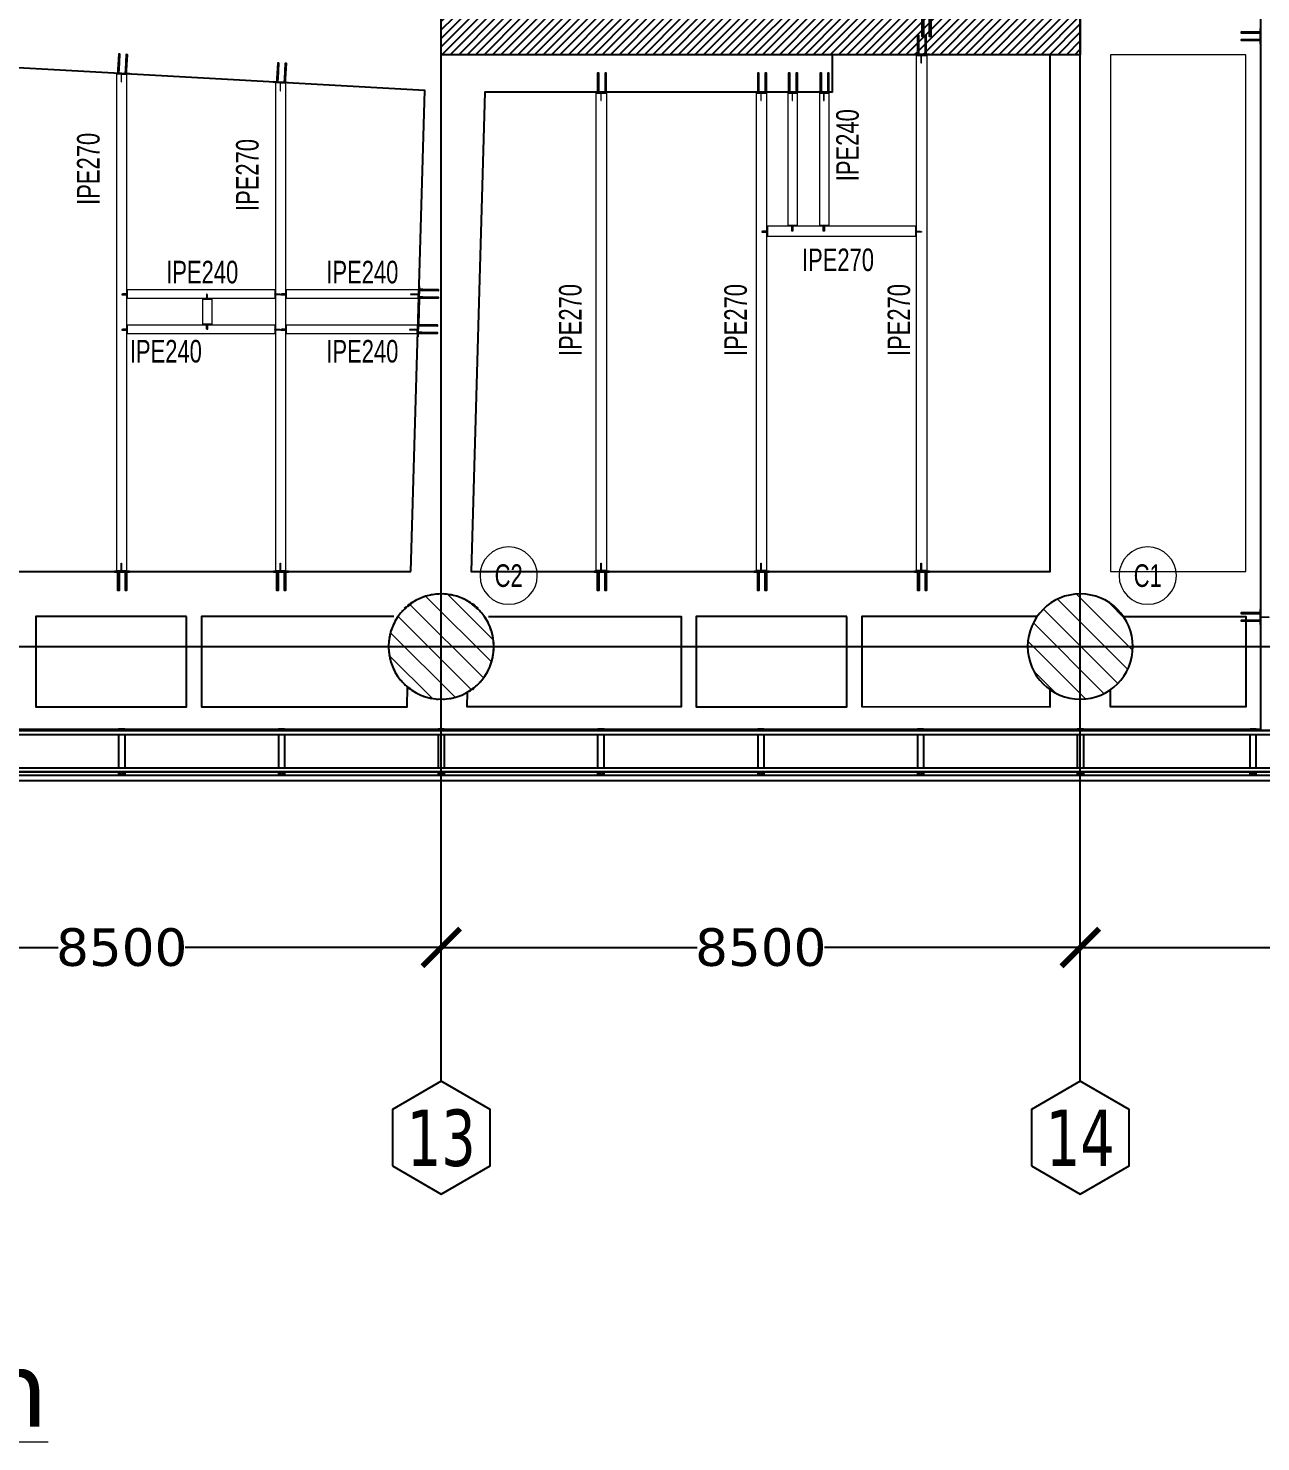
# Model space of a CAD drawing. Header units: millimetres. Extents: x -6598 to 74598, y -11659 to 33736.
# Drawn here: x 45507 to 61900, y -10573 to 8222 of the extents above; entities that cross this region are included whole.
import ezdxf
from ezdxf.enums import TextEntityAlignment as Align

# ---------------------------------------------------------------- set-up
doc = ezdxf.new("R2010")
doc.units = ezdxf.units.MM
for name, color, linetype, lineweight in [('0-3', 50, 'Continuous', 5), ('E_B_PLACA-1', 10, 'Continuous', 25), ('E_B_PLACA-2', 31, 'Continuous', 25), ('E_COLUMNAS', 1, 'Continuous', 18), ('E_COLUMNAS-2', 1, 'Continuous', 25), ('E_COLUMNAS-4', 1, 'Continuous', 35), ('E_TEXTO', 3, 'Continuous', 9), ('E_VIGAS', 30, 'Continuous', 15), ('E_VIGAS-1', 31, 'Continuous', 25), ('E_VIGAS-2', 10, 'Continuous', 25), ('HCB-TEXT-H1', 6, 'Continuous', 18), ('HCB-VIGAS', 4, 'Continuous', 15), ('S-COLS-HDLN-1', 52, 'Continuous', 35)]:
    doc.layers.add(name, color=color, linetype=linetype, lineweight=lineweight)
for name, color, linetype in [('COTAS', 8, 'Continuous'), ('HCB-ACH_PANT', 253, 'Continuous'), ('HCB-EJES', 1, 'Continuous'), ('HCB-PLATINAS', 5, 'Continuous'), ('HCB-ROTULOS', 2, 'Continuous'), ('HCB_PANTALLAS', 6, 'Continuous')]:
    doc.layers.add(name, color=color, linetype=linetype)
doc.styles.add('Arial Narrow', font='', dxfattribs={"width": 0.85, "height": 0.3})
doc.styles.add('Arial Narrow_2', font='', dxfattribs={"width": 0.85, "height": 0.3})
doc.styles.add('ROMANT', font='romant.shx', dxfattribs={"width": 0.8})
doc.styles.add('VERDANA', font='verdana.ttf')
doc.styles.get('Arial Narrow').set_extended_font_data('Arial Narrow')
doc.styles.get('Arial Narrow_2').set_extended_font_data('Arial Narrow')
doc.dimstyles.new('1.125', dxfattribs={"dimscale": 0, "dimtxt": 500, "dimasz": 500, "dimexe": 4, "dimexo": 4, "dimgap": 15, "dimtad": 0, "dimdec": 0, "dimzin": 4, "dimdsep": 46, "dimtxsty": 'ROMANT', "dimblk": 'ARCHTICK', "dimcen": -10, "dimclrd": 256, "dimclrt": 3, "dimadec": 0, "dimazin": 0, "dimtfac": 1, "dimtdec": 0, "dimtix": 1, "dimtmove": 0, "dimatfit": 0, "dimldrblk": 'OBLIQUE', "dimfxl": 0.05, "dimtolj": 1, "dimtzin": 0, "dimarcsym": 0})

# ---------------------------------------------------------------- blocks, each defined once
blk = doc.blocks.new('EST_SFM_VIGA-METALICA-SECCION-C - EST_SFM_VIGA-METALICA-UPN100-1527742-_30_00m_N_E_-NIVEL-8 DOC')
at = {"layer": 'E_VIGAS-2'}
for p, q in [((34.044, 0.018), (-34.827, 0.018)), ((-34.827, -0.032), (34.044, -0.032))]:
    blk.add_line(p, q, dxfattribs=at)
blk = doc.blocks.new('EST_SFM_VIGA-METALICA-SECCION-C - EST_SFM_VIGA-METALICA-UPN100-1527772-_30_00m_N_E_-NIVEL-8 DOC')
at = {"layer": 'E_VIGAS-2'}
for p, q in [((34.942, 0.032), (-34.929, 0.032)), ((-34.929, -0.018), (34.942, -0.018))]:
    blk.add_line(p, q, dxfattribs=at)
blk = doc.blocks.new('EST_SFM_VIGA-METALICA-SECCION-C - EST_SFM_VIGA-METALICA-UPN160-1529967-_30_00m_N_E_-NIVEL-8 DOC')
at = {"layer": 'E_VIGAS-1'}
for p, q in [((30.107, 0.047), (-30.264, 0.047)), ((-30.269, -0.018), (30.113, -0.018))]:
    blk.add_line(p, q, dxfattribs=at)
blk = doc.blocks.new('DCTIB_CNI_EST_MOD-1A-FAC_0001_rvt-2-_30_00m_N_E_-NIVEL-8 DOC')
at = {"layer": 'E_B_PLACA-1'}
for p, q in [((-74.597, 139.545), (-5.727, 139.545)), ((-5.177, 138.995), (-75.147, 138.995))]:
    blk.add_line(p, q, dxfattribs=at)
at = {"layer": 'E_B_PLACA-2'}
for p, q in [((-5.727, 139.545), (-74.597, 139.545)), ((-75.147, 138.995), (-5.177, 138.995))]:
    blk.add_line(p, q, dxfattribs=at)
at = {"layer": 'E_VIGAS-1'}
for p, q in [((-27.454, 139.567), (-27.372, 139.567)), ((-27.454, 139.567), (-27.454, 139.545)), ((-27.372, 139.567), (-27.372, 139.545)), ((-25.328, 139.567), (-25.246, 139.567)), ((-25.328, 139.567), (-25.328, 139.545)), ((-25.246, 139.567), (-25.246, 139.545)), ((-23.203, 139.567), (-23.121, 139.567)), ((-23.203, 139.567), (-23.203, 139.545)), ((-23.121, 139.567), (-23.121, 139.545)), ((-21.078, 139.567), (-20.996, 139.567)), ((-21.078, 139.545), (-21.078, 139.567)), ((-20.996, 139.545), (-20.996, 139.567)), ((-18.953, 139.567), (-18.871, 139.567)), ((-18.953, 139.567), (-18.953, 139.545)), ((-18.871, 139.567), (-18.871, 139.545)), ((-16.828, 139.567), (-16.746, 139.567)), ((-16.828, 139.567), (-16.828, 139.545)), ((-16.746, 139.567), (-16.746, 139.545)), ((-14.703, 139.567), (-14.621, 139.567)), ((-14.703, 139.567), (-14.703, 139.545)), ((-14.621, 139.567), (-14.621, 139.545)), ((-12.403, 139.567), (-12.321, 139.567)), ((-12.403, 139.545), (-12.403, 139.567)), ((-12.321, 139.545), (-12.321, 139.567)), ((-27.454, 138.995), (-27.454, 138.967)), ((-27.454, 138.967), (-27.372, 138.967)), ((-27.454, 138.966), (-27.454, 138.967)), ((-27.426, 138.966), (-27.454, 138.966)), ((-27.415, 138.961), (-27.415, 138.966)), ((-27.415, 138.947), (-27.415, 138.961)), ((-27.41, 138.966), (-27.41, 138.961)), ((-27.41, 138.961), (-27.41, 138.947)), ((-27.372, 138.966), (-27.399, 138.966)), ((-27.372, 138.995), (-27.372, 138.967)), ((-27.372, 138.967), (-27.372, 138.966)), ((-25.328, 138.995), (-25.328, 138.967)), ((-25.328, 138.967), (-25.246, 138.967)), ((-25.328, 138.966), (-25.328, 138.967)), ((-25.3, 138.966), (-25.328, 138.966)), ((-25.29, 138.961), (-25.29, 138.966)), ((-25.29, 138.947), (-25.29, 138.961)), ((-25.285, 138.966), (-25.285, 138.961)), ((-25.285, 138.961), (-25.285, 138.947)), ((-25.246, 138.966), (-25.274, 138.966)), ((-25.246, 138.995), (-25.246, 138.967)), ((-25.246, 138.967), (-25.246, 138.966)), ((-23.203, 138.995), (-23.203, 138.967)), ((-23.203, 138.967), (-23.121, 138.967)), ((-23.203, 138.966), (-23.203, 138.967)), ((-23.175, 138.966), (-23.203, 138.966)), ((-23.164, 138.961), (-23.164, 138.966)), ((-23.164, 138.947), (-23.164, 138.961)), ((-23.159, 138.966), (-23.159, 138.961)), ((-23.159, 138.961), (-23.159, 138.947)), ((-23.121, 138.966), (-23.149, 138.966)), ((-23.121, 138.995), (-23.121, 138.967)), ((-23.121, 138.967), (-23.121, 138.966)), ((-21.078, 138.967), (-21.078, 138.995)), ((-21.078, 138.966), (-21.078, 138.967)), ((-21.078, 138.967), (-20.996, 138.967)), ((-21.05, 138.966), (-21.078, 138.966)), ((-21.04, 138.961), (-21.04, 138.966)), ((-21.04, 138.947), (-21.04, 138.961)), ((-21.035, 138.966), (-21.035, 138.961)), ((-21.035, 138.961), (-21.035, 138.947)), ((-20.996, 138.966), (-21.024, 138.966)), ((-20.996, 138.967), (-20.996, 138.995)), ((-20.996, 138.967), (-20.996, 138.966)), ((-18.953, 138.995), (-18.953, 138.967)), ((-18.953, 138.967), (-18.871, 138.967)), ((-18.953, 138.966), (-18.953, 138.967)), ((-18.925, 138.966), (-18.953, 138.966)), ((-18.915, 138.961), (-18.915, 138.966)), ((-18.915, 138.947), (-18.915, 138.961)), ((-18.91, 138.966), (-18.91, 138.961)), ((-18.91, 138.961), (-18.91, 138.947)), ((-18.871, 138.966), (-18.899, 138.966)), ((-18.871, 138.995), (-18.871, 138.967)), ((-18.871, 138.967), (-18.871, 138.966)), ((-16.828, 138.995), (-16.828, 138.967)), ((-16.828, 138.967), (-16.746, 138.967)), ((-16.828, 138.966), (-16.828, 138.967)), ((-16.8, 138.966), (-16.828, 138.966)), ((-16.79, 138.961), (-16.79, 138.966)), ((-16.79, 138.947), (-16.79, 138.961)), ((-16.785, 138.966), (-16.785, 138.961)), ((-16.785, 138.961), (-16.785, 138.947)), ((-16.746, 138.966), (-16.774, 138.966)), ((-16.746, 138.995), (-16.746, 138.967)), ((-16.746, 138.967), (-16.746, 138.966)), ((-14.703, 138.995), (-14.703, 138.967)), ((-14.621, 138.967), (-14.703, 138.967)), ((-14.703, 138.967), (-14.621, 138.967)), ((-14.703, 138.966), (-14.703, 138.967)), ((-14.675, 138.966), (-14.703, 138.966)), ((-14.665, 138.961), (-14.665, 138.966)), ((-14.665, 138.947), (-14.665, 138.961)), ((-14.66, 138.966), (-14.66, 138.961)), ((-14.66, 138.961), (-14.66, 138.947)), ((-14.621, 138.966), (-14.649, 138.966)), ((-14.621, 138.995), (-14.621, 138.967)), ((-14.621, 138.967), (-14.621, 138.966)), ((-12.403, 138.967), (-12.403, 138.995)), ((-12.321, 138.967), (-12.403, 138.967)), ((-12.403, 138.967), (-12.321, 138.967)), ((-12.375, 138.966), (-12.403, 138.966)), ((-12.364, 138.961), (-12.364, 138.966)), ((-12.364, 138.947), (-12.364, 138.956)), ((-12.359, 138.966), (-12.359, 138.961)), ((-12.359, 138.956), (-12.359, 138.947)), ((-12.321, 138.966), (-12.349, 138.966)), ((-12.321, 138.967), (-12.321, 138.995))]:
    blk.add_line(p, q, dxfattribs=at)
for points, knots in [([(-27.415, 138.961), (-27.415, 138.962), (-27.415, 138.963), (-27.417, 138.965), (-27.419, 138.965), (-27.42, 138.966), (-27.421, 138.966), (-27.423, 138.966), (-27.424, 138.966), (-27.426, 138.966)], [0, 0, 0, 0, 0.285714, 0.428571, 0.571429, 0.678571, 0.732143, 0.785714, 1, 1, 1, 1]), ([(-27.426, 138.966), (-27.425, 138.966), (-27.423, 138.966), (-27.421, 138.966), (-27.419, 138.965), (-27.417, 138.964), (-27.415, 138.963), (-27.415, 138.962), (-27.415, 138.961)], [0, 0, 0, 0, 0.142857, 0.285714, 0.428571, 0.571429, 0.785714, 1, 1, 1, 1]), ([(-27.41, 138.961), (-27.41, 138.962), (-27.41, 138.963), (-27.408, 138.965), (-27.407, 138.965), (-27.405, 138.966), (-27.404, 138.966), (-27.402, 138.966), (-27.401, 138.966), (-27.399, 138.966)], [0, 0, 0, 0, 0.285714, 0.428571, 0.571429, 0.678571, 0.732143, 0.785714, 1, 1, 1, 1]), ([(-27.399, 138.966), (-27.4, 138.966), (-27.402, 138.966), (-27.404, 138.966), (-27.406, 138.965), (-27.408, 138.964), (-27.41, 138.963), (-27.41, 138.962), (-27.41, 138.961)], [0, 0, 0, 0, 0.142857, 0.285714, 0.428571, 0.571429, 0.785714, 1, 1, 1, 1]), ([(-25.29, 138.961), (-25.29, 138.962), (-25.29, 138.963), (-25.292, 138.965), (-25.293, 138.965), (-25.295, 138.966), (-25.296, 138.966), (-25.297, 138.966), (-25.299, 138.966), (-25.3, 138.966)], [0, 0, 0, 0, 0.285714, 0.428571, 0.571429, 0.678571, 0.732143, 0.785714, 1, 1, 1, 1]), ([(-25.3, 138.966), (-25.299, 138.966), (-25.298, 138.966), (-25.295, 138.966), (-25.293, 138.965), (-25.291, 138.964), (-25.29, 138.963), (-25.29, 138.962), (-25.29, 138.961)], [0, 0, 0, 0, 0.142857, 0.285714, 0.428571, 0.571429, 0.785714, 1, 1, 1, 1]), ([(-25.285, 138.961), (-25.285, 138.962), (-25.284, 138.963), (-25.283, 138.965), (-25.281, 138.965), (-25.28, 138.966), (-25.279, 138.966), (-25.277, 138.966), (-25.275, 138.966), (-25.274, 138.966)], [0, 0, 0, 0, 0.285714, 0.428571, 0.571429, 0.678571, 0.732143, 0.785714, 1, 1, 1, 1]), ([(-25.274, 138.966), (-25.275, 138.966), (-25.276, 138.966), (-25.279, 138.966), (-25.281, 138.965), (-25.283, 138.964), (-25.284, 138.963), (-25.285, 138.962), (-25.285, 138.961)], [0, 0, 0, 0, 0.142857, 0.285714, 0.428571, 0.571429, 0.785714, 1, 1, 1, 1]), ([(-23.164, 138.961), (-23.164, 138.962), (-23.165, 138.963), (-23.166, 138.965), (-23.168, 138.965), (-23.169, 138.966), (-23.17, 138.966), (-23.172, 138.966), (-23.174, 138.966), (-23.175, 138.966)], [0, 0, 0, 0, 0.285714, 0.428571, 0.571429, 0.678571, 0.732143, 0.785714, 1, 1, 1, 1]), ([(-23.175, 138.966), (-23.174, 138.966), (-23.173, 138.966), (-23.17, 138.966), (-23.168, 138.965), (-23.166, 138.964), (-23.165, 138.963), (-23.164, 138.962), (-23.164, 138.961)], [0, 0, 0, 0, 0.142857, 0.285714, 0.428571, 0.571429, 0.785714, 1, 1, 1, 1]), ([(-23.159, 138.961), (-23.159, 138.962), (-23.159, 138.963), (-23.157, 138.965), (-23.156, 138.965), (-23.154, 138.966), (-23.153, 138.966), (-23.152, 138.966), (-23.15, 138.966), (-23.149, 138.966)], [0, 0, 0, 0, 0.285714, 0.428571, 0.571429, 0.678571, 0.732143, 0.785714, 1, 1, 1, 1]), ([(-23.149, 138.966), (-23.15, 138.966), (-23.151, 138.966), (-23.154, 138.966), (-23.156, 138.965), (-23.158, 138.964), (-23.159, 138.963), (-23.159, 138.962), (-23.159, 138.961)], [0, 0, 0, 0, 0.142857, 0.285714, 0.428571, 0.571429, 0.785714, 1, 1, 1, 1]), ([(-21.05, 138.966), (-21.049, 138.966), (-21.048, 138.966), (-21.045, 138.966), (-21.043, 138.965), (-21.041, 138.964), (-21.04, 138.963), (-21.04, 138.962), (-21.04, 138.961)], [0, 0, 0, 0, 0.142857, 0.285714, 0.428571, 0.571429, 0.785714, 1, 1, 1, 1]), ([(-21.04, 138.961), (-21.04, 138.962), (-21.04, 138.963), (-21.042, 138.965), (-21.043, 138.965), (-21.045, 138.966), (-21.046, 138.966), (-21.047, 138.966), (-21.049, 138.966), (-21.05, 138.966)], [0, 0, 0, 0, 0.285714, 0.428571, 0.571429, 0.678571, 0.732143, 0.785714, 1, 1, 1, 1]), ([(-21.024, 138.966), (-21.025, 138.966), (-21.026, 138.966), (-21.029, 138.966), (-21.031, 138.965), (-21.033, 138.964), (-21.034, 138.963), (-21.035, 138.962), (-21.035, 138.961)], [0, 0, 0, 0, 0.142857, 0.285714, 0.428571, 0.571429, 0.785714, 1, 1, 1, 1]), ([(-21.035, 138.961), (-21.035, 138.962), (-21.034, 138.963), (-21.033, 138.965), (-21.031, 138.965), (-21.03, 138.966), (-21.029, 138.966), (-21.027, 138.966), (-21.025, 138.966), (-21.024, 138.966)], [0, 0, 0, 0, 0.285714, 0.428571, 0.571429, 0.678571, 0.732143, 0.785714, 1, 1, 1, 1]), ([(-18.915, 138.961), (-18.915, 138.962), (-18.915, 138.963), (-18.917, 138.965), (-18.918, 138.965), (-18.92, 138.966), (-18.921, 138.966), (-18.922, 138.966), (-18.924, 138.966), (-18.925, 138.966)], [0, 0, 0, 0, 0.285714, 0.428571, 0.571429, 0.678571, 0.732143, 0.785714, 1, 1, 1, 1]), ([(-18.925, 138.966), (-18.924, 138.966), (-18.923, 138.966), (-18.92, 138.966), (-18.918, 138.965), (-18.916, 138.964), (-18.915, 138.963), (-18.915, 138.962), (-18.915, 138.961)], [0, 0, 0, 0, 0.142857, 0.285714, 0.428571, 0.571429, 0.785714, 1, 1, 1, 1]), ([(-18.91, 138.961), (-18.91, 138.962), (-18.909, 138.963), (-18.908, 138.965), (-18.906, 138.965), (-18.905, 138.966), (-18.904, 138.966), (-18.902, 138.966), (-18.9, 138.966), (-18.899, 138.966)], [0, 0, 0, 0, 0.285714, 0.428571, 0.571429, 0.678571, 0.732143, 0.785714, 1, 1, 1, 1]), ([(-18.899, 138.966), (-18.9, 138.966), (-18.901, 138.966), (-18.904, 138.966), (-18.906, 138.965), (-18.908, 138.964), (-18.909, 138.963), (-18.91, 138.962), (-18.91, 138.961)], [0, 0, 0, 0, 0.142857, 0.285714, 0.428571, 0.571429, 0.785714, 1, 1, 1, 1]), ([(-16.79, 138.961), (-16.79, 138.962), (-16.79, 138.963), (-16.792, 138.965), (-16.793, 138.965), (-16.795, 138.966), (-16.796, 138.966), (-16.797, 138.966), (-16.799, 138.966), (-16.8, 138.966)], [0, 0, 0, 0, 0.285714, 0.428571, 0.571429, 0.678571, 0.732143, 0.785714, 1, 1, 1, 1]), ([(-16.8, 138.966), (-16.799, 138.966), (-16.798, 138.966), (-16.795, 138.966), (-16.793, 138.965), (-16.791, 138.964), (-16.79, 138.963), (-16.79, 138.962), (-16.79, 138.961)], [0, 0, 0, 0, 0.142857, 0.285714, 0.428571, 0.571429, 0.785714, 1, 1, 1, 1]), ([(-16.785, 138.961), (-16.785, 138.962), (-16.784, 138.963), (-16.783, 138.965), (-16.781, 138.965), (-16.78, 138.966), (-16.779, 138.966), (-16.777, 138.966), (-16.775, 138.966), (-16.774, 138.966)], [0, 0, 0, 0, 0.285714, 0.428571, 0.571429, 0.678571, 0.732143, 0.785714, 1, 1, 1, 1]), ([(-16.774, 138.966), (-16.775, 138.966), (-16.776, 138.966), (-16.779, 138.966), (-16.781, 138.965), (-16.783, 138.964), (-16.784, 138.963), (-16.785, 138.962), (-16.785, 138.961)], [0, 0, 0, 0, 0.142857, 0.285714, 0.428571, 0.571429, 0.785714, 1, 1, 1, 1]), ([(-14.665, 138.961), (-14.665, 138.962), (-14.665, 138.963), (-14.667, 138.965), (-14.668, 138.965), (-14.67, 138.966), (-14.671, 138.966), (-14.672, 138.966), (-14.674, 138.966), (-14.675, 138.966)], [0, 0, 0, 0, 0.285714, 0.428571, 0.571429, 0.678571, 0.732143, 0.785714, 1, 1, 1, 1]), ([(-14.675, 138.966), (-14.674, 138.966), (-14.673, 138.966), (-14.67, 138.966), (-14.668, 138.965), (-14.666, 138.964), (-14.665, 138.963), (-14.665, 138.962), (-14.665, 138.961)], [0, 0, 0, 0, 0.142857, 0.285714, 0.428571, 0.571429, 0.785714, 1, 1, 1, 1]), ([(-14.66, 138.961), (-14.66, 138.962), (-14.659, 138.963), (-14.658, 138.965), (-14.656, 138.965), (-14.655, 138.966), (-14.654, 138.966), (-14.652, 138.966), (-14.65, 138.966), (-14.649, 138.966)], [0, 0, 0, 0, 0.285714, 0.428571, 0.571429, 0.678571, 0.732143, 0.785714, 1, 1, 1, 1]), ([(-14.649, 138.966), (-14.65, 138.966), (-14.651, 138.966), (-14.654, 138.966), (-14.656, 138.965), (-14.658, 138.964), (-14.659, 138.963), (-14.66, 138.962), (-14.66, 138.961)], [0, 0, 0, 0, 0.142857, 0.285714, 0.428571, 0.571429, 0.785714, 1, 1, 1, 1]), ([(-12.375, 138.966), (-12.374, 138.966), (-12.373, 138.966), (-12.37, 138.966), (-12.368, 138.965), (-12.366, 138.964), (-12.365, 138.963), (-12.364, 138.962), (-12.364, 138.961)], [0, 0, 0, 0, 0.142857, 0.285714, 0.428571, 0.571429, 0.785714, 1, 1, 1, 1]), ([(-12.364, 138.961), (-12.364, 138.962), (-12.365, 138.963), (-12.366, 138.965), (-12.368, 138.965), (-12.369, 138.966), (-12.37, 138.966), (-12.372, 138.966), (-12.374, 138.966), (-12.375, 138.966)], [0, 0, 0, 0, 0.285714, 0.428571, 0.571429, 0.678571, 0.732143, 0.785714, 1, 1, 1, 1]), ([(-12.349, 138.966), (-12.35, 138.966), (-12.351, 138.966), (-12.354, 138.966), (-12.356, 138.965), (-12.358, 138.964), (-12.359, 138.963), (-12.359, 138.962), (-12.359, 138.961)], [0, 0, 0, 0, 0.142857, 0.285714, 0.428571, 0.571429, 0.785714, 1, 1, 1, 1]), ([(-12.359, 138.961), (-12.359, 138.962), (-12.359, 138.963), (-12.357, 138.965), (-12.356, 138.965), (-12.354, 138.966), (-12.353, 138.966), (-12.352, 138.966), (-12.35, 138.966), (-12.349, 138.966)], [0, 0, 0, 0, 0.285714, 0.428571, 0.571429, 0.678571, 0.732143, 0.785714, 1, 1, 1, 1])]:
    blk.add_open_spline(points, degree=3, knots=knots, dxfattribs=at)
at = {"layer": 'E_VIGAS-2'}
for p, q in [((-27.454, 139.495), (-27.454, 139.045)), ((-27.372, 139.495), (-27.372, 139.045)), ((-25.328, 139.495), (-25.328, 139.045)), ((-25.246, 139.495), (-25.246, 139.045)), ((-23.203, 139.495), (-23.203, 139.045)), ((-23.121, 139.495), (-23.121, 139.045)), ((-21.078, 139.045), (-21.078, 139.495)), ((-20.996, 139.045), (-20.996, 139.495)), ((-18.953, 139.495), (-18.953, 139.045)), ((-18.871, 139.495), (-18.871, 139.045)), ((-16.828, 139.495), (-16.828, 139.045)), ((-16.746, 139.495), (-16.746, 139.045)), ((-14.703, 139.495), (-14.703, 139.045)), ((-14.621, 139.495), (-14.621, 139.045)), ((-12.403, 139.045), (-12.403, 139.495)), ((-12.321, 139.045), (-12.321, 139.495))]:
    blk.add_line(p, q, dxfattribs=at)
at = {"layer": 'E_VIGAS-1'}
for name, p in [('EST_SFM_VIGA-METALICA-SECCION-C - EST_SFM_VIGA-METALICA-UPN100-1527742-_30_00m_N_E_-NIVEL-8 DOC', (-39.77, 139.527)), ('EST_SFM_VIGA-METALICA-SECCION-C - EST_SFM_VIGA-METALICA-UPN160-1529967-_30_00m_N_E_-NIVEL-8 DOC', (-40.084, 138.9)), ('EST_SFM_VIGA-METALICA-SECCION-C - EST_SFM_VIGA-METALICA-UPN100-1527772-_30_00m_N_E_-NIVEL-8 DOC', (-40.169, 139.013))]:
    blk.add_blockref(name, p, dxfattribs=at)
blk = doc.blocks.new('EST_SCM_COLUMNA-SECCION-CIRCULAR - EST_SCM_COLUMNA-CONCRETO-CIRCULAR_Ø_140cm-V25-_30_00m_N_E_-NIVEL-8 DOC')
at = {"layer": 'E_COLUMNAS'}
h = blk.add_hatch(dxfattribs=at)
h.set_pattern_fill('FP_22', color=256, style=0, pattern_type=2)
h.set_pattern_definition([(135, (23.162, -140.662), (-0.15909903, -0.15909903), [])])
h.paths.add_polyline_path([(0, -0.7), (0.103, -0.692), (0.189, -0.673), (0.274, -0.644), (0.35, -0.606), (0.426, -0.555), (0.495, -0.495), (0.555, -0.426), (0.606, -0.35), (0.647, -0.268), (0.676, -0.181), (0.695, -0.08), (0.7, 0), (0.694, 0.091), (0.676, 0.181), (0.647, 0.268), (0.606, 0.35), (0.555, 0.426), (0.495, 0.495), (0.426, 0.555), (0.35, 0.606), (0.268, 0.647), (0.181, 0.676), (0.091, 0.694), (0, 0.7), (-0.091, 0.694), (-0.181, 0.676), (-0.268, 0.647), (-0.35, 0.606), (-0.426, 0.555), (-0.495, 0.495), (-0.555, 0.426), (-0.606, 0.35), (-0.647, 0.268), (-0.676, 0.181), (-0.694, 0.091), (-0.7, 0), (-0.694, -0.091), (-0.676, -0.181), (-0.647, -0.268), (-0.606, -0.35), (-0.555, -0.426), (-0.489, -0.5), (-0.417, -0.561), (-0.35, -0.606), (-0.268, -0.647), (-0.181, -0.676), (-0.091, -0.694)])
at = {"layer": 'E_COLUMNAS-2'}
for start, end in [(360, 180), (180, 360)]:
    blk.add_arc((0, 0), 0.7, start, end, dxfattribs=at)
blk = doc.blocks.new('EST_SCM_COLUMNA-SECCION-CIRCULAR - EST_SCM_COLUMNA-CONCRETO-CIRCULAR_Ø_140cm-V26-_30_00m_N_E_-NIVEL-8 DOC')
at = {"layer": 'E_COLUMNAS'}
h = blk.add_hatch(dxfattribs=at)
h.set_pattern_fill('FP_8', color=256, style=0, pattern_type=2)
h.set_pattern_definition([(135, (14.662, -140.662), (-0.15909903, -0.15909903), [])])
h.paths.add_polyline_path([(0, -0.7), (0.091, -0.694), (0.181, -0.676), (0.269, -0.646), (0.35, -0.606), (0.426, -0.555), (0.495, -0.495), (0.555, -0.426), (0.606, -0.35), (0.647, -0.268), (0.676, -0.181), (0.694, -0.091), (0.7, 0), (0.694, 0.091), (0.676, 0.181), (0.647, 0.268), (0.606, 0.35), (0.555, 0.426), (0.495, 0.495), (0.426, 0.555), (0.339, 0.612), (0.259, 0.65), (0.169, 0.679), (0.08, 0.695), (0, 0.7), (-0.091, 0.694), (-0.181, 0.676), (-0.268, 0.647), (-0.35, 0.606), (-0.426, 0.555), (-0.495, 0.495), (-0.555, 0.426), (-0.606, 0.35), (-0.647, 0.268), (-0.676, 0.181), (-0.694, 0.091), (-0.7, 0), (-0.694, -0.091), (-0.676, -0.181), (-0.646, -0.269), (-0.606, -0.35), (-0.555, -0.426), (-0.495, -0.495), (-0.417, -0.561), (-0.35, -0.606), (-0.259, -0.65), (-0.168, -0.679), (-0.091, -0.694)])
at = {"layer": 'E_COLUMNAS-2'}
for start, end in [(360, 180), (180, 360)]:
    blk.add_arc((0, 0), 0.7, start, end, dxfattribs=at)
blk = doc.blocks.new('_ArchTick')
at = {"color": 0, "linetype": 'ByBlock', "const_width": 0.15}
blk.add_lwpolyline([(-0.5, -0.5), (0.5, 0.5)], dxfattribs=at)
blk = doc.blocks.new('*D522')
at = {"layer": 'COTAS', "color": 0, "lineweight": -2, "transparency": 16777216}
for p, q in [((42500, -5776), (42500, -3996)), ((51000, -5776), (51000, -3996))]:
    blk.add_line(p, q, dxfattribs=at)
at = {"layer": 'COTAS', "lineweight": -2, "transparency": 16777216}
for p, q in [((42500, -4000), (45904, -4000)), ((51000, -4000), (47596, -4000))]:
    blk.add_line(p, q, dxfattribs=at)
at = {"layer": 'Defpoints', "color": 0, "transparency": 16777216}
for p in [(42500, -4000), (42500, -5780), (51000, -5780)]:
    blk.add_point(p, dxfattribs=at)
at = {"layer": 'COTAS', "lineweight": -2, "transparency": 16777216, "xscale": 500, "yscale": 500, "zscale": 500, "rotation": 180}
blk.add_blockref('_ArchTick', (42500, -4000), dxfattribs=at)
at = {"layer": 'COTAS', "lineweight": -2, "transparency": 16777216, "xscale": 500, "yscale": 500, "zscale": 500}
blk.add_blockref('_ArchTick', (51000, -4000), dxfattribs=at)
at = {"layer": 'COTAS', "color": 3, "transparency": 16777216, "insert": (46750, -4000), "char_height": 500, "attachment_point": 5, "style": 'VERDANA'}
blk.add_mtext('\\A1;8500', dxfattribs=at)
blk = doc.blocks.new('_Oblique')
at = {"color": 0, "linetype": 'ByBlock', "lineweight": -2}
blk.add_line((-0.5, -0.5), (0.5, 0.5), dxfattribs=at)
blk = doc.blocks.new('*D523')
at = {"layer": 'COTAS', "color": 0, "lineweight": -2, "transparency": 16777216}
for p, q in [((51000, -5776), (51000, -3996)), ((59500, -5776), (59500, -3996))]:
    blk.add_line(p, q, dxfattribs=at)
at = {"layer": 'COTAS', "lineweight": -2, "transparency": 16777216}
for p, q in [((51000, -4000), (54404, -4000)), ((59500, -4000), (56096, -4000))]:
    blk.add_line(p, q, dxfattribs=at)
at = {"layer": 'Defpoints', "color": 0, "transparency": 16777216}
for p in [(51000, -4000), (51000, -5780), (59500, -5780)]:
    blk.add_point(p, dxfattribs=at)
at = {"layer": 'COTAS', "lineweight": -2, "transparency": 16777216, "xscale": 500, "yscale": 500, "zscale": 500, "rotation": 180}
blk.add_blockref('_ArchTick', (51000, -4000), dxfattribs=at)
at = {"layer": 'COTAS', "lineweight": -2, "transparency": 16777216, "xscale": 500, "yscale": 500, "zscale": 500}
blk.add_blockref('_ArchTick', (59500, -4000), dxfattribs=at)
at = {"layer": 'COTAS', "color": 3, "transparency": 16777216, "insert": (55250, -4000), "char_height": 500, "attachment_point": 5, "style": 'VERDANA'}
blk.add_mtext('\\A1;8500', dxfattribs=at)
blk = doc.blocks.new('*D508')
at = {"layer": 'COTAS', "color": 0, "lineweight": -2, "transparency": 16777216}
for p, q in [((59500, -5776), (59500, -3996)), ((68000, -5776), (68000, -3996))]:
    blk.add_line(p, q, dxfattribs=at)
at = {"layer": 'COTAS', "lineweight": -2, "transparency": 16777216}
for p, q in [((59500, -4000), (62904, -4000)), ((68000, -4000), (64596, -4000))]:
    blk.add_line(p, q, dxfattribs=at)
at = {"layer": 'Defpoints', "color": 0, "transparency": 16777216}
for p in [(68000, -4000), (59500, -5780), (68000, -5780)]:
    blk.add_point(p, dxfattribs=at)
at = {"layer": 'COTAS', "lineweight": -2, "transparency": 16777216, "xscale": 500, "yscale": 500, "zscale": 500, "rotation": 180}
blk.add_blockref('_ArchTick', (59500, -4000), dxfattribs=at)
at = {"layer": 'COTAS', "lineweight": -2, "transparency": 16777216, "xscale": 500, "yscale": 500, "zscale": 500}
blk.add_blockref('_ArchTick', (68000, -4000), dxfattribs=at)
at = {"layer": 'COTAS', "color": 3, "transparency": 16777216, "insert": (63750, -4000), "char_height": 500, "attachment_point": 5, "style": 'VERDANA'}
blk.add_mtext('\\A1;8500', dxfattribs=at)
blk = doc.blocks.new('CNI_TAG COLUMNAS CONCRETO MARCA - CNI_COLUMNA CONCRETO-582370-PLANTA TIPO PISO 18 A PISO 23')
at = {"layer": 'E_TEXTO'}
for start, end in [(360, 180), (180, 360)]:
    blk.add_arc((0.00026, -0.00015), 0.00254, start, end, dxfattribs=at)

msp = doc.modelspace()

# ---------------------------------------------------------------- hatches: boundary and pattern name
at = {"layer": 'HCB-ACH_PANT'}
h = msp.add_hatch(dxfattribs=at)
h.set_pattern_fill('ANSI31', color=256, scale=25)
h.set_pattern_definition([(45, (-21179.4, -55448.73), (-56.1266, 56.1266), [])])
h.paths.add_polyline_path([(59500.2, 7870.3), (51000.2, 7870.3), (51000.2, 8370.3), (55400.2, 8370.3), (55400.2, 17130.3), (51000.2, 17130.3), (51000.2, 17630.3), (59500.2, 17630.3), (59500.2, 17130.3), (55800.2, 17130.3), (55800.2, 8370.3), (59500.2, 8370.3)])

# ---------------------------------------------------------------- linework, layer by layer
at = {"layer": 'E_COLUMNAS-2'}
for start, end in [(121.8503, 123.4269), (114.57483, 116.25627), (107.28093, 109.08465), (99.95206, 101.91163), (92.54346, 94.73688), (84.87788, 87.55992), (77.21185, 80.38014), (70.02207, 73.19656), (62.83781, 65.01775), (55.65732, 57.47037), (144.49002, 148.81097), (136.82281, 139.11851), (129.96972, 131.43739), (49.35321, 49.63434), (40.88142, 43.17742), (31.18899, 35.50998), (158.85678, 163.09326), (151.73052, 155.91377), (24.0862, 28.2695), (16.90669, 21.14323), (172.99185, 179.52818), (165.93614, 170.50401), (9.49586, 14.06384), (0.47183, 7.00811), (180.47182, 187.00815), (189.49599, 194.06386), (345.93616, 350.50414), (352.99189, 359.52817), (196.90674, 201.14322), (204.08623, 208.26948), (211.18903, 215.50998), (324.49002, 328.81101), (331.7305, 335.9138), (338.85677, 343.09331), (218.25697, 223.17719), (225.30573, 225.58495), (225.58495, 230.6907), (308.03759, 314.41531), (314.41531, 314.69439), (316.82258, 321.7431), (235.33144, 238.00022), (242.30789, 245.64724), (249.70714, 252.62358), (257.54005, 259.60001), (264.98635, 266.5765), (272.32945, 273.55306), (279.6302, 280.52967), (286.90948, 287.50632), (294.17642, 294.48298), (301.43557, 302.94824), (302.94824, 306.08813)]:
    msp.add_arc((51000, 0.1), 700, start, end, dxfattribs=at)
at = {"layer": 'E_VIGAS', "color": 30, "true_color": 0xf26722}
msp.add_lwpolyline([(59901.3, 1000.2), (61701.3, 1000.2), (61701.2, 7870.1), (59901.3, 7870.1), (59901.3, 1000.2)], dxfattribs=at)
at = {"layer": 'E_VIGAS-1', "color": 30, "true_color": 0xf26722}
for points in [[(61900.1, 26585.6), (6100.1, 26585.6), (6100.1, -1095.8), (61900.1, -1095.8)], [(47611.2, 400.3), (45607.1, 400.3), (45607.1, -799.2), (47611.2, -799.2)], [(56393.5, 400.5), (54389.4, 400.5), (54389.4, -799), (56393.5, -798.9)]]:
    msp.add_lwpolyline(points, close=True, dxfattribs=at)
for points in [[(50596.5, 1000.2), (50781.5, 7393.3), (42900.1, 7833.7), (42900.1, 1000.4), (50596.5, 1000.2)], [(56200.1, 7870.1), (56200.1, 7370.1), (56035, 7370.1), (55735, 7370.1), (51581.1, 7370.1), (51396.8, 1000.2), (51396.8, 1000.2), (59100.3, 1000.2), (59100.3, 7870.2)], [(50703.1, 4281.1), (50711.9, 4629.1), (50703.1, 4629.1)], [(50371, 401.5), (47811.2, 401.5), (47811.2, -799.1), (50545.4, -799.1), (50552.9, -537)], [(51629.7, 401.5), (54189.6, 401.6), (54189.6, -799), (51345.8, -799.1), (51351.3, -604.3)], [(58926, 401.7), (56593.5, 402), (56593.5, -798.6), (59100.6, -798.9), (59100.6, -573)], [(60074.8, 401.7), (61700.5, 401.7), (61700.5, -798.9), (59900.6, -798.9), (59900.6, -572.9)]]:
    msp.add_lwpolyline(points, dxfattribs=at)
at = {"layer": 'HCB-EJES'}
for p, q in [((51000.1, -5780.2), (51000.1, 31280.5)), ((59500.1, -5780.2), (59500.1, 31280.5)), ((-5098.2, 0), (73098.4, 0))]:
    msp.add_line(p, q, dxfattribs=at)
at = {"layer": 'HCB-PLATINAS', "color": 5}
for points in [[(57400.8, 8362.7), (57404.4, 8364.2), (57408.1, 8362.7), (57410.1, 8361.9), (57412.4, 8356.2), (57412.4, 8318.7), (57412.4, 8114.2), (57396.4, 8114.2), (57396.4, 8318.7), (57396.4, 8356.2), (57398.8, 8361.9)], [(57500.8, 8362.7), (57504.4, 8364.2), (57508.1, 8362.7), (57510.1, 8361.9), (57512.4, 8356.2), (57512.4, 8318.7), (57512.4, 8114.2), (57496.4, 8114.2), (57496.4, 8318.7), (57496.4, 8356.2), (57498.8, 8361.9)], [(57340.3, 7877.7), (57343.9, 7876.2), (57347.5, 7877.7), (57349.6, 7878.5), (57351.9, 7884.2), (57351.9, 7921.7), (57351.9, 8126.2), (57335.9, 8126.2), (57335.9, 7921.7), (57335.9, 7884.2), (57338.2, 7878.5)], [(57440.3, 7877.7), (57443.9, 7876.2), (57447.5, 7877.7), (57449.6, 7878.5), (57451.9, 7884.2), (57451.9, 7921.7), (57451.9, 8126.2), (57435.9, 8126.2), (57435.9, 7921.7), (57435.9, 7884.2), (57438.2, 7878.5)], [(61892.7, 8169.8), (61894.2, 8166.1), (61892.7, 8162.5), (61891.9, 8160.5), (61886.2, 8158.1), (61848.7, 8158.1), (61644.2, 8158.1), (61644.2, 8174.1), (61848.7, 8174.1), (61886.2, 8174.1), (61891.9, 8171.8)], [(61892.7, 8069.8), (61894.2, 8066.1), (61892.7, 8062.5), (61891.9, 8060.5), (61886.2, 8058.1), (61848.7, 8058.1), (61644.2, 8058.1), (61644.2, 8074.1), (61848.7, 8074.1), (61886.2, 8074.1), (61891.9, 8071.8)], [(46701, 7628.8), (46704.5, 7627.1), (46708.2, 7628.4), (46710.3, 7629.2), (46712.9, 7634.7), (46715, 7672.1), (46726.3, 7876.3), (46710.3, 7877.2), (46699, 7673), (46696.9, 7635.6), (46699, 7629.8)], [(46800.8, 7623.3), (46804.3, 7621.6), (46808, 7622.9), (46810.1, 7623.6), (46812.8, 7629.1), (46814.8, 7666.6), (46826.1, 7870.8), (46810.2, 7871.7), (46798.9, 7667.5), (46796.8, 7630), (46798.8, 7624.2)], [(48816.2, 7510.6), (48819.7, 7508.9), (48823.4, 7510.2), (48825.5, 7511), (48828.1, 7516.5), (48830.2, 7553.9), (48841.5, 7758.1), (48825.5, 7759), (48814.2, 7554.8), (48812.2, 7517.4), (48814.2, 7511.6)], [(48916, 7505.1), (48919.6, 7503.4), (48923.3, 7504.7), (48925.3, 7505.4), (48928, 7511), (48930.1, 7548.4), (48941.4, 7752.6), (48925.4, 7753.5), (48914.1, 7549.3), (48912, 7511.8), (48914, 7506.1)], [(53083.4, 7377.6), (53087, 7376.1), (53090.6, 7377.6), (53092.7, 7378.5), (53095, 7384.1), (53095, 7421.6), (53095, 7626.1), (53079, 7626.1), (53079, 7421.6), (53079, 7384.1), (53081.3, 7378.5)], [(53183.4, 7377.6), (53187, 7376.1), (53190.6, 7377.6), (53192.7, 7378.5), (53195, 7384.1), (53195, 7421.6), (53195, 7626.1), (53179, 7626.1), (53179, 7421.6), (53179, 7384.1), (53181.3, 7378.5)], [(55213.4, 7377.6), (55217, 7376.1), (55220.6, 7377.6), (55222.7, 7378.5), (55225, 7384.1), (55225, 7421.6), (55225, 7626.1), (55209, 7626.1), (55209, 7421.6), (55209, 7384.1), (55211.3, 7378.5)], [(55313.4, 7377.6), (55317, 7376.1), (55320.6, 7377.6), (55322.7, 7378.5), (55325, 7384.1), (55325, 7421.6), (55325, 7626.1), (55309, 7626.1), (55309, 7421.6), (55309, 7384.1), (55311.3, 7378.5)], [(55625.4, 7377.6), (55629.1, 7376.1), (55632.7, 7377.6), (55634.7, 7378.5), (55637.1, 7384.1), (55637.1, 7421.6), (55637.1, 7626.1), (55621.1, 7626.1), (55621.1, 7421.6), (55621.1, 7384.1), (55623.4, 7378.5)], [(55725.4, 7377.6), (55729.1, 7376.1), (55732.7, 7377.6), (55734.7, 7378.5), (55737.1, 7384.1), (55737.1, 7421.6), (55737.1, 7626.1), (55721.1, 7626.1), (55721.1, 7421.6), (55721.1, 7384.1), (55723.4, 7378.5)], [(56045.5, 7377.6), (56049.1, 7376.1), (56052.7, 7377.6), (56054.7, 7378.5), (56057.1, 7384.1), (56057.1, 7421.6), (56057.1, 7626.1), (56041.1, 7626.1), (56041.1, 7421.6), (56041.1, 7384.1), (56043.4, 7378.5)], [(56145.5, 7377.6), (56149.1, 7376.1), (56152.7, 7377.6), (56154.7, 7378.5), (56157.1, 7384.1), (56157.1, 7421.6), (56157.1, 7626.1), (56141.1, 7626.1), (56141.1, 7421.6), (56141.1, 7384.1), (56143.4, 7378.5)], [(50710.8, 4739.7), (50709.4, 4743.3), (50710.9, 4746.9), (50711.8, 4748.9), (50717.5, 4751.2), (50755, 4750.6), (50959.5, 4747.5), (50959.2, 4731.5), (50754.8, 4734.6), (50717.3, 4735.2), (50711.6, 4737.6)], [(50709.3, 4639.7), (50707.9, 4643.3), (50709.4, 4646.9), (50710.3, 4649), (50716, 4651.2), (50753.5, 4650.6), (50958, 4647.5), (50957.7, 4631.5), (50753.2, 4634.6), (50715.7, 4635.2), (50710.1, 4637.6)], [(50695.9, 4169.4), (50694.4, 4173), (50696, 4176.6), (50696.9, 4178.7), (50702.6, 4180.9), (50740.1, 4180.3), (50944.5, 4177.2), (50944.3, 4161.2), (50739.8, 4164.3), (50702.3, 4164.9), (50696.7, 4167.3)], [(50697.4, 4269.4), (50696, 4273), (50697.5, 4276.6), (50698.4, 4278.6), (50704.1, 4280.9), (50741.6, 4280.3), (50946, 4277.2), (50945.8, 4261.2), (50741.3, 4264.3), (50703.8, 4264.9), (50698.2, 4267.3)], [(46703.4, 992.9), (46707, 994.4), (46710.6, 992.9), (46712.7, 992), (46715, 986.4), (46715, 948.9), (46715, 744.4), (46699, 744.4), (46699, 948.9), (46699, 986.4), (46701.3, 992)], [(46803.4, 992.9), (46807, 994.4), (46810.6, 992.9), (46812.7, 992), (46815, 986.4), (46815, 948.9), (46815, 744.4), (46799, 744.4), (46799, 948.9), (46799, 986.4), (46801.3, 992)], [(48818.6, 992.9), (48822.2, 994.4), (48825.8, 992.9), (48827.9, 992), (48830.2, 986.4), (48830.2, 948.9), (48830.2, 744.4), (48814.2, 744.4), (48814.2, 948.9), (48814.2, 986.4), (48816.6, 992)], [(48918.6, 992.9), (48922.2, 994.4), (48925.8, 992.9), (48927.9, 992), (48930.2, 986.4), (48930.2, 948.9), (48930.2, 744.4), (48914.2, 744.4), (48914.2, 948.9), (48914.2, 986.4), (48916.6, 992)], [(53083.4, 992.9), (53087, 994.4), (53090.6, 992.9), (53092.7, 992), (53095, 986.4), (53095, 948.9), (53095, 744.4), (53079, 744.4), (53079, 948.9), (53079, 986.4), (53081.3, 992)], [(53183.4, 992.9), (53187, 994.4), (53190.6, 992.9), (53192.7, 992), (53195, 986.4), (53195, 948.9), (53195, 744.4), (53179, 744.4), (53179, 948.9), (53179, 986.4), (53181.3, 992)], [(55213.4, 992.7), (55217, 994.2), (55220.6, 992.7), (55222.7, 991.9), (55225, 986.2), (55225, 948.7), (55225, 744.2), (55209, 744.2), (55209, 948.7), (55209, 986.2), (55211.3, 991.9)], [(55313.4, 992.7), (55317, 994.2), (55320.6, 992.7), (55322.7, 991.9), (55325, 986.2), (55325, 948.7), (55325, 744.2), (55309, 744.2), (55309, 948.7), (55309, 986.2), (55311.3, 991.9)], [(57343.4, 992.7), (57347, 994.2), (57350.6, 992.7), (57352.7, 991.9), (57355, 986.2), (57355, 948.7), (57355, 744.2), (57339, 744.2), (57339, 948.7), (57339, 986.2), (57341.3, 991.9)], [(57443.4, 992.7), (57447, 994.2), (57450.6, 992.7), (57452.7, 991.9), (57455, 986.2), (57455, 948.7), (57455, 744.2), (57439, 744.2), (57439, 948.7), (57439, 986.2), (57441.3, 991.9)], [(61891.7, 447.7), (61893.2, 444.1), (61891.7, 440.5), (61890.8, 438.4), (61885.2, 436.1), (61847.7, 436.1), (61643.2, 436.1), (61643.2, 452.1), (61847.7, 452.1), (61885.2, 452.1), (61890.8, 449.8)], [(61891.7, 347.7), (61893.2, 344.1), (61891.7, 340.5), (61890.8, 338.4), (61885.2, 336.1), (61847.7, 336.1), (61643.2, 336.1), (61643.2, 352.1), (61847.7, 352.1), (61885.2, 352.1), (61890.8, 349.8)]]:
    msp.add_lwpolyline(points, close=True, dxfattribs=at)
at = {"layer": 'HCB-PLATINAS', "color": 4}
for points in [[(61894.2, 8220.2), (61894.2, 8020.2), (61900.2, 8020.2), (61900.2, 8220.2)], [(57289.8, 7876.2), (57489.8, 7876.2), (57489.8, 7870.2), (57289.8, 7870.2)], [(46650.5, 7630.1), (46850.2, 7619.1), (46849.8, 7613), (46650.1, 7624.1)], [(48765.7, 7511.9), (48965.4, 7500.9), (48965.1, 7494.8), (48765.4, 7505.9)], [(53032.9, 7376.1), (53232.9, 7376.1), (53232.9, 7370.1), (53032.9, 7370.1)], [(55162.9, 7376.1), (55360.2, 7376.1), (55360.2, 7370.1), (55162.9, 7370.1)], [(55577.6, 7376.1), (55775, 7376.1), (55775, 7370.1), (55577.6, 7370.1)], [(55996.5, 7376.1), (56192.4, 7376.1), (56192.4, 7370.1), (55996.5, 7370.1)], [(50707, 4589.2), (50710.1, 4789.2), (50704.1, 4789.3), (50701, 4589.3)], [(50693.6, 4118.9), (50696.7, 4318.9), (50690.7, 4319), (50687.6, 4119)], [(46652.9, 994.4), (46852.9, 994.4), (46852.9, 1000.4), (46652.9, 1000.4)], [(48768.1, 994.4), (48968.1, 994.4), (48968.1, 1000.4), (48768.1, 1000.4)], [(53032.9, 994.4), (53232.9, 994.4), (53232.9, 1000.4), (53032.9, 1000.4)], [(55162.9, 994.2), (55362.9, 994.2), (55362.9, 1000.2), (55162.9, 1000.2)], [(57292.9, 994.2), (57492.9, 994.2), (57492.9, 1000.2), (57292.9, 1000.2)], [(61893.2, 498.2), (61893.2, 298.2), (61899.2, 298.2), (61899.2, 498.2)]]:
    msp.add_lwpolyline(points, close=True, dxfattribs=at)
at = {"layer": 'HCB-ROTULOS'}
for points in [[(50350.6, -6905.2), (51000.1, -7280.2), (51649.6, -6905.2), (51649.6, -6155.2), (51000.1, -5780.2), (50350.6, -6155.2)], [(58850.6, -6905.2), (59500.1, -7280.2), (60149.6, -6905.2), (60149.6, -6155.2), (59500.1, -5780.2), (58850.6, -6155.2)]]:
    msp.add_lwpolyline(points, close=True, dxfattribs=at)
at = {"layer": 'HCB-VIGAS'}
for points in [[(57322.5, 7860.1), (57457.5, 7860.1), (57457.5, 1010), (57322.5, 1010)], [(57380.7, 7870.2), (57380.7, 7760.2), (57386.7, 7760.2), (57386.7, 7870.2)], [(46682.5, 1010.2), (46817.5, 1010.2), (46817.5, 7604.8), (46682.5, 7612.4)], [(46740.7, 7619.1), (46740.7, 7508.6), (46746.7, 7508.6), (46746.7, 7618.8)], [(48797.7, 1010.2), (48932.7, 1010.2), (48932.7, 7486.7), (48797.7, 7494.2)], [(48855.9, 7500.9), (48855.9, 7390.4), (48861.9, 7390.4), (48861.9, 7500.6)], [(53062.5, 7360.1), (53197.5, 7360.1), (53197.5, 1010.2), (53062.5, 1010.2)], [(53120.7, 7370.1), (53120.7, 7260.1), (53126.7, 7260.1), (53126.7, 7370.1)], [(55192.5, 7360), (55327.5, 7360), (55327.5, 1010), (55192.5, 1010)], [(55250.7, 7370.1), (55250.7, 7260.1), (55256.7, 7260.1), (55256.7, 7370.1)], [(55615.6, 7360), (55735.6, 7360), (55735, 5600.1), (55615, 5600.1)], [(55665.9, 7370.1), (55665.9, 7260.1), (55671.9, 7260.1), (55671.9, 7370.1)], [(56035.6, 7360), (56155.6, 7360), (56155, 5600.1), (56035, 5600.1)], [(56085.9, 7370.1), (56085.9, 7260.1), (56091.9, 7260.1), (56091.9, 7370.1)], [(55327.1, 5509.7), (55327.1, 5519.7), (55263.3, 5519.7), (55263.3, 5509.7)], [(55337.5, 5525.9), (55275.1, 5525.9), (55275.1, 5519.7), (55337.5, 5519.7)], [(55337.5, 5455.3), (57312.5, 5455.3), (57312.5, 5590.3), (55337.5, 5590.3)], [(55671.9, 5525.9), (55661.9, 5525.9), (55661.9, 5590.1), (55671.9, 5590.1)], [(55671.9, 5600.1), (55678.1, 5600.1), (55678.1, 5525.9), (55671.9, 5525.9)], [(56091.9, 5525.9), (56081.9, 5525.9), (56081.9, 5590.1), (56091.9, 5590.1)], [(56091.9, 5600.1), (56098.1, 5600.1), (56098.1, 5525.9), (56091.9, 5525.9)], [(57312.5, 5525.9), (57374.9, 5525.9), (57374.9, 5519.7), (57312.5, 5519.7)], [(57322.9, 5509.7), (57322.9, 5519.7), (57386.7, 5519.7), (57386.7, 5509.7)], [(46828.5, 4749.2), (48788.8, 4749.2), (48788.8, 4629.2), (46828.5, 4629.2)], [(50690, 4629.8), (48943.8, 4629.2), (48943.8, 4749.2), (50693.4, 4749.2)], [(46817.5, 4675.7), (46817.5, 4685.7), (46753.3, 4685.7), (46753.3, 4675.7)], [(46828.5, 4685.7), (46828.5, 4691.9), (46763.3, 4691.9), (46763.3, 4685.7)], [(47830.2, 4619.2), (47950.2, 4619.2), (47950.2, 4289.2), (47830.2, 4289.2)], [(47887, 4685.7), (47877, 4685.7), (47877, 4629.2), (47887, 4629.2)], [(47887, 4619.2), (47893.2, 4619.2), (47893.2, 4675.7), (47887, 4675.7)], [(48788.8, 4685.7), (48788.8, 4691.9), (48851.9, 4691.9), (48851.9, 4685.7)], [(48797.7, 4675.7), (48797.7, 4685.7), (48861.9, 4685.7), (48861.9, 4675.7)], [(48868.5, 4676.1), (48932.7, 4676.1), (48932.7, 4686.1), (48868.5, 4686.1)], [(48943.8, 4686.1), (48943.8, 4692.3), (48878.5, 4692.3), (48878.5, 4686.1)], [(50592.5, 4686.1), (50592.5, 4680.1), (50702.5, 4680.1), (50702.5, 4686.1)], [(46817.5, 4205.7), (46817.5, 4215.7), (46753.3, 4215.7), (46753.3, 4205.7)], [(46828.5, 4215.7), (46828.5, 4221.9), (46763.3, 4221.9), (46763.3, 4215.7)], [(46828.5, 4279.2), (48788.8, 4279.2), (48788.8, 4159.2), (46828.5, 4159.2)], [(47887.1, 4222.3), (47877.1, 4222.3), (47877.1, 4279.2), (47887.1, 4279.2)], [(47893.3, 4289.2), (47887.1, 4289.2), (47887.1, 4222.3), (47893.3, 4222.3)], [(48788.8, 4216.1), (48788.8, 4222.3), (48851.9, 4222.3), (48851.9, 4216.1)], [(48797.7, 4206.1), (48797.7, 4216.1), (48861.9, 4216.1), (48861.9, 4206.1)], [(48868.5, 4206.1), (48932.7, 4206.1), (48932.7, 4216.1), (48868.5, 4216.1)], [(48943.8, 4216.1), (48943.8, 4222.3), (48878.5, 4222.3), (48878.5, 4216.1)], [(50676.6, 4159.2), (48943.8, 4159.2), (48943.8, 4279.2), (50680, 4279.2)], [(50579.1, 4215.8), (50579.1, 4209.8), (50689.1, 4209.8), (50689.1, 4215.8)], [(46740.7, 1000.4), (46740.7, 1110.4), (46746.7, 1110.4), (46746.7, 1000.4)], [(48855.9, 1000.4), (48855.9, 1110.4), (48861.9, 1110.4), (48861.9, 1000.4)], [(53120.7, 1000.4), (53120.7, 1110.4), (53126.7, 1110.4), (53126.7, 1000.4)], [(55250.7, 1000.2), (55250.7, 1110.2), (55256.7, 1110.2), (55256.7, 1000.2)], [(57380.7, 1000.2), (57380.7, 1110.2), (57386.7, 1110.2), (57386.7, 1000.2)], [(61899.2, 394.6), (62009.2, 394.6), (62009.2, 388.6), (61899.2, 388.6)]]:
    msp.add_lwpolyline(points, close=True, dxfattribs=at)
at = {"layer": 'HCB_PANTALLAS'}
msp.add_lwpolyline([(59500.2, 7870.3), (51000.2, 7870.3), (51000.2, 8370.3), (55400.2, 8370.3), (55400.2, 17130.3), (51000.2, 17130.3), (51000.2, 17630.3), (59500.2, 17630.3), (59500.2, 17130.3), (55800.2, 17130.3), (55800.2, 8370.3), (59500.2, 8370.3)], close=True, dxfattribs=at)
at = {"layer": 'S-COLS-HDLN-1'}
for start, end in [(123.87104, 126.33734), (53.07044, 54.16743), (131.63706, 134.41505), (128.17751, 129.87693), (126.50639, 128.07924), (51.90269, 52.96014), (49.71886, 51.76032), (45.58469, 49.1005), (230.88261, 231.96459), (232.1451, 232.685), (232.77982, 233.24468), (306.31379, 307.9518)]:
    msp.add_arc((51000, 0.1), 700, start, end, dxfattribs=at)

# ---------------------------------------------------------------- block references
at = {"layer": '0-3', "xscale": 1000.000000000017, "yscale": 1000.000000000017, "zscale": 1000.000000000017}
msp.add_blockref('DCTIB_CNI_EST_MOD-1A-FAC_0001_rvt-2-_30_00m_N_E_-NIVEL-8 DOC', (74162.1, -140662.4), dxfattribs=at)
at = {"layer": 'E_COLUMNAS-4', "xscale": 1000.000000000017, "yscale": 1000.000000000017, "zscale": 1000.000000000017}
for name, p in [('EST_SCM_COLUMNA-SECCION-CIRCULAR - EST_SCM_COLUMNA-CONCRETO-CIRCULAR_Ø_140cm-V25-_30_00m_N_E_-NIVEL-8 DOC', (51000, 0.1)), ('EST_SCM_COLUMNA-SECCION-CIRCULAR - EST_SCM_COLUMNA-CONCRETO-CIRCULAR_Ø_140cm-V26-_30_00m_N_E_-NIVEL-8 DOC', (59500, 0.1))]:
    msp.add_blockref(name, p, dxfattribs=at)
at = {"layer": 'E_TEXTO', "xscale": 149999.9999999996, "yscale": 149999.9999999996, "zscale": 149999.9999999996}
for p in [(51858, 966.1), (60358, 966.1)]:
    msp.add_blockref('CNI_TAG COLUMNAS CONCRETO MARCA - CNI_COLUMNA CONCRETO-582370-PLANTA TIPO PISO 18 A PISO 23', p, dxfattribs=at)

# ---------------------------------------------------------------- texts
at = {"layer": 'E_TEXTO', "style": 'Arial Narrow', "width": 0.85}
for s, p in [('C2', (51897.1, 943.8)), ('C1', (60397.1, 943.8))]:
    msp.add_text(s, height=300, dxfattribs=at).set_placement(p, align=Align.MIDDLE_CENTER)
at = {"layer": 'E_TEXTO', "char_height": 300, "width": 1206.139, "attachment_point": 1, "rotation": 90, "style": 'Arial Narrow_2'}
for s, insert in [('IPE240', (56253, 6187.9)), ('IPE270', (46155.3, 5873.2)), ('IPE270', (48270.5, 5791.7)), ('IPE270', (52566.3, 3863.1)), ('IPE270', (54765.2, 3863.1)), ('IPE270', (56936.6, 3863.1))]:
    msp.add_mtext(s, dxfattribs=dict(at, insert=insert))
at = {"layer": 'E_TEXTO', "char_height": 300, "width": 1206.139, "attachment_point": 1, "style": 'Arial Narrow_2'}
for s, insert in [('IPE270', (55798, 5293.3)), ('IPE240', (47341.9, 5130.1)), ('IPE240', (49471.6, 5130.1)), ('IPE240', (46857.9, 4077.6)), ('IPE240', (49471.6, 4077.6))]:
    msp.add_mtext(s, dxfattribs=dict(at, insert=insert))
at = {"layer": 'HCB-ROTULOS', "color": 4, "style": 'VERDANA', "width": 0.7}
for s, p in [('13', (51000.1, -6530.2)), ('14', (59500.1, -6530.2))]:
    msp.add_text(s, height=750, dxfattribs=at).set_placement(p, align=Align.MIDDLE_CENTER)
at = {"layer": 'HCB-TEXT-H1', "style": 'VERDANA'}
msp.add_text('%%UPLANTA DE PISO 08 N.E. +32.55m', height=1000, dxfattribs=at).set_placement((34000.1, -9872.7), align=Align.MIDDLE_CENTER)

# ---------------------------------------------------------------- dimensions: what is measured, and where the dimension line sits
at = {"layer": 'COTAS'}
for base, p1, p2, picture, middle in [((42500.1, -4000), (51000.1, -5780.2), (42500.1, -5780.2), '*D522', (46750.1, -4000)), ((51000.1, -4000), (59500.1, -5780.2), (51000.1, -5780.2), '*D523', (55250.1, -4000))]:
    dim = msp.add_linear_dim(base=base, p1=p1, p2=p2, dimstyle='1.125', override={"dimscale": 1, "dimtxsty": 'VERDANA'}, dxfattribs=at)
    dim.commit()
    dim.dimension.update_dxf_attribs({"geometry": picture, "text_midpoint": middle})
dim = msp.add_linear_dim(base=(68000.1, -4000), p1=(59500.1, -5780.2), p2=(68000.1, -5780.2), angle=180, dimstyle='1.125', override={"dimscale": 1, "dimtxsty": 'VERDANA'}, dxfattribs=at)
dim.commit()
dim.dimension.update_dxf_attribs({"geometry": '*D508', "text_midpoint": (63750.1, -4000)})

doc.saveas('drawing.dxf')
